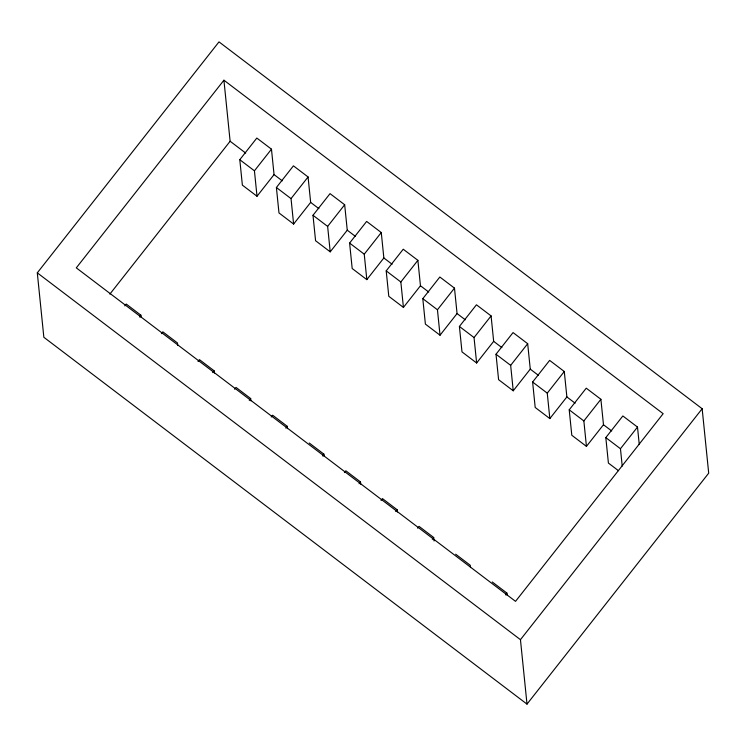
<?xml version="1.0" encoding="UTF-8"?>
<svg xmlns="http://www.w3.org/2000/svg" width="746" height="746" viewBox="0 0 746 746"><rect width="100%" height="100%" fill="white"/><g stroke="black" fill="none" stroke-linecap="round" stroke-linejoin="round"><path stroke-width="1.12" d="M37.3 272.84L218.998 41.879L702.154 408.724L708.7 473.16L527.002 704.121L43.846 337.276L37.3 272.84L520.456 639.676L527.002 704.121M223.921 80.204L76.297 267.861L515.533 601.351L663.157 413.694L223.921 80.204L230.122 141.255L109.858 294.129M124.806 305.86L126.233 304.051L140.873 315.166L141.106 317.479M239.792 159.7L256.829 138.057L271.469 149.172L274.052 174.601L257.016 196.254L242.375 185.139L239.792 159.7L254.433 170.825L257.016 196.254M139.455 316.975L140.873 315.166M254.433 170.825L271.469 149.172M161.416 333.649L162.833 331.849L177.473 342.964L177.707 345.277M276.393 187.498L293.43 165.845L308.07 176.961L310.653 202.399L293.616 224.052L278.976 212.936L276.393 187.498L291.033 198.613L293.616 224.052M291.033 198.613L308.07 176.961M198.016 361.437L199.434 359.637L214.074 370.753L214.307 373.065M312.994 215.286L330.03 193.634L344.671 204.749L347.254 230.188L330.217 251.84L315.577 240.725L312.994 215.286L327.634 226.402L330.217 251.84M212.657 372.552L214.074 370.753M327.634 226.402L344.671 204.749M234.617 389.235L236.034 387.426L250.675 398.541L250.917 400.854M349.604 243.075L366.631 221.422L381.271 232.538L383.854 257.976L366.827 279.629L352.187 268.513L349.604 243.075L364.244 254.19L366.827 279.629M249.257 400.35L250.675 398.541M364.244 254.19L381.271 232.538M271.218 417.023L272.644 415.214L287.285 426.33L287.518 428.642M386.204 270.873L403.232 249.22L417.881 260.335L420.464 285.765L403.427 307.417L388.787 296.302L386.204 270.873L400.844 281.988L403.427 307.417M285.858 428.139L287.285 426.33M400.844 281.988L417.881 260.335M422.805 298.661L439.842 277.008L454.482 288.124L457.065 313.562L440.028 335.215L425.388 324.1L422.805 298.661L437.445 309.776L440.028 335.215M322.468 455.927L323.885 454.127L309.245 443.012M437.445 309.776L454.482 288.124M344.428 472.6L345.846 470.801L360.486 481.916L360.719 484.229M459.405 326.45L476.442 304.797L491.082 315.912L493.665 341.351L476.629 363.004L461.988 351.888L459.405 326.45L474.046 337.565L476.629 363.004M359.068 483.716L360.486 481.916M474.046 337.565L491.082 315.912M381.029 500.398L382.446 498.589L397.086 509.704L397.329 512.017M496.006 354.238L513.043 332.585L527.683 343.701L530.266 369.139L513.239 390.792L498.598 379.677L496.006 354.238L510.656 365.353L513.239 390.792M395.669 511.514L397.086 509.704M510.656 365.353L527.683 343.701M417.629 528.187L419.056 526.378L433.696 537.493L434.041 540.962M532.616 382.036L549.643 360.383L564.284 371.499L566.876 396.928L549.839 418.581L535.199 407.465L532.616 382.036L547.256 393.151L549.839 418.581M432.27 539.302L433.696 537.493M547.256 393.151L564.284 371.499M569.217 409.824L586.253 388.172L600.894 399.287L603.477 424.726L586.44 446.378L571.8 435.263L569.217 409.824L583.857 420.94L586.44 446.378M583.857 420.94L600.894 399.287M618.471 470.689L608.4 463.052L605.817 437.613L622.854 415.96L637.494 427.076L639.257 444.42M505.48 594.879L506.898 593.079L492.257 581.964M622.22 466.073L620.458 448.728L637.494 427.076M520.456 639.676L702.154 408.724M230.122 141.255L245.686 153.07M274.052 174.601L282.286 180.858M310.653 202.399L318.887 208.647M347.254 230.188L355.488 236.435M383.854 257.976L392.098 264.233M420.464 285.765L428.698 292.022M457.065 313.562L465.299 319.81M493.665 341.351L501.899 347.608M530.266 369.139L538.5 375.397M566.876 396.928L575.11 403.185M603.477 424.726L611.711 430.974M605.817 437.613L620.458 448.728M455.657 554.175L470.297 565.291L470.53 567.603M506.898 593.079L507.131 595.392M323.885 454.127L324.118 456.44"/></g></svg>
